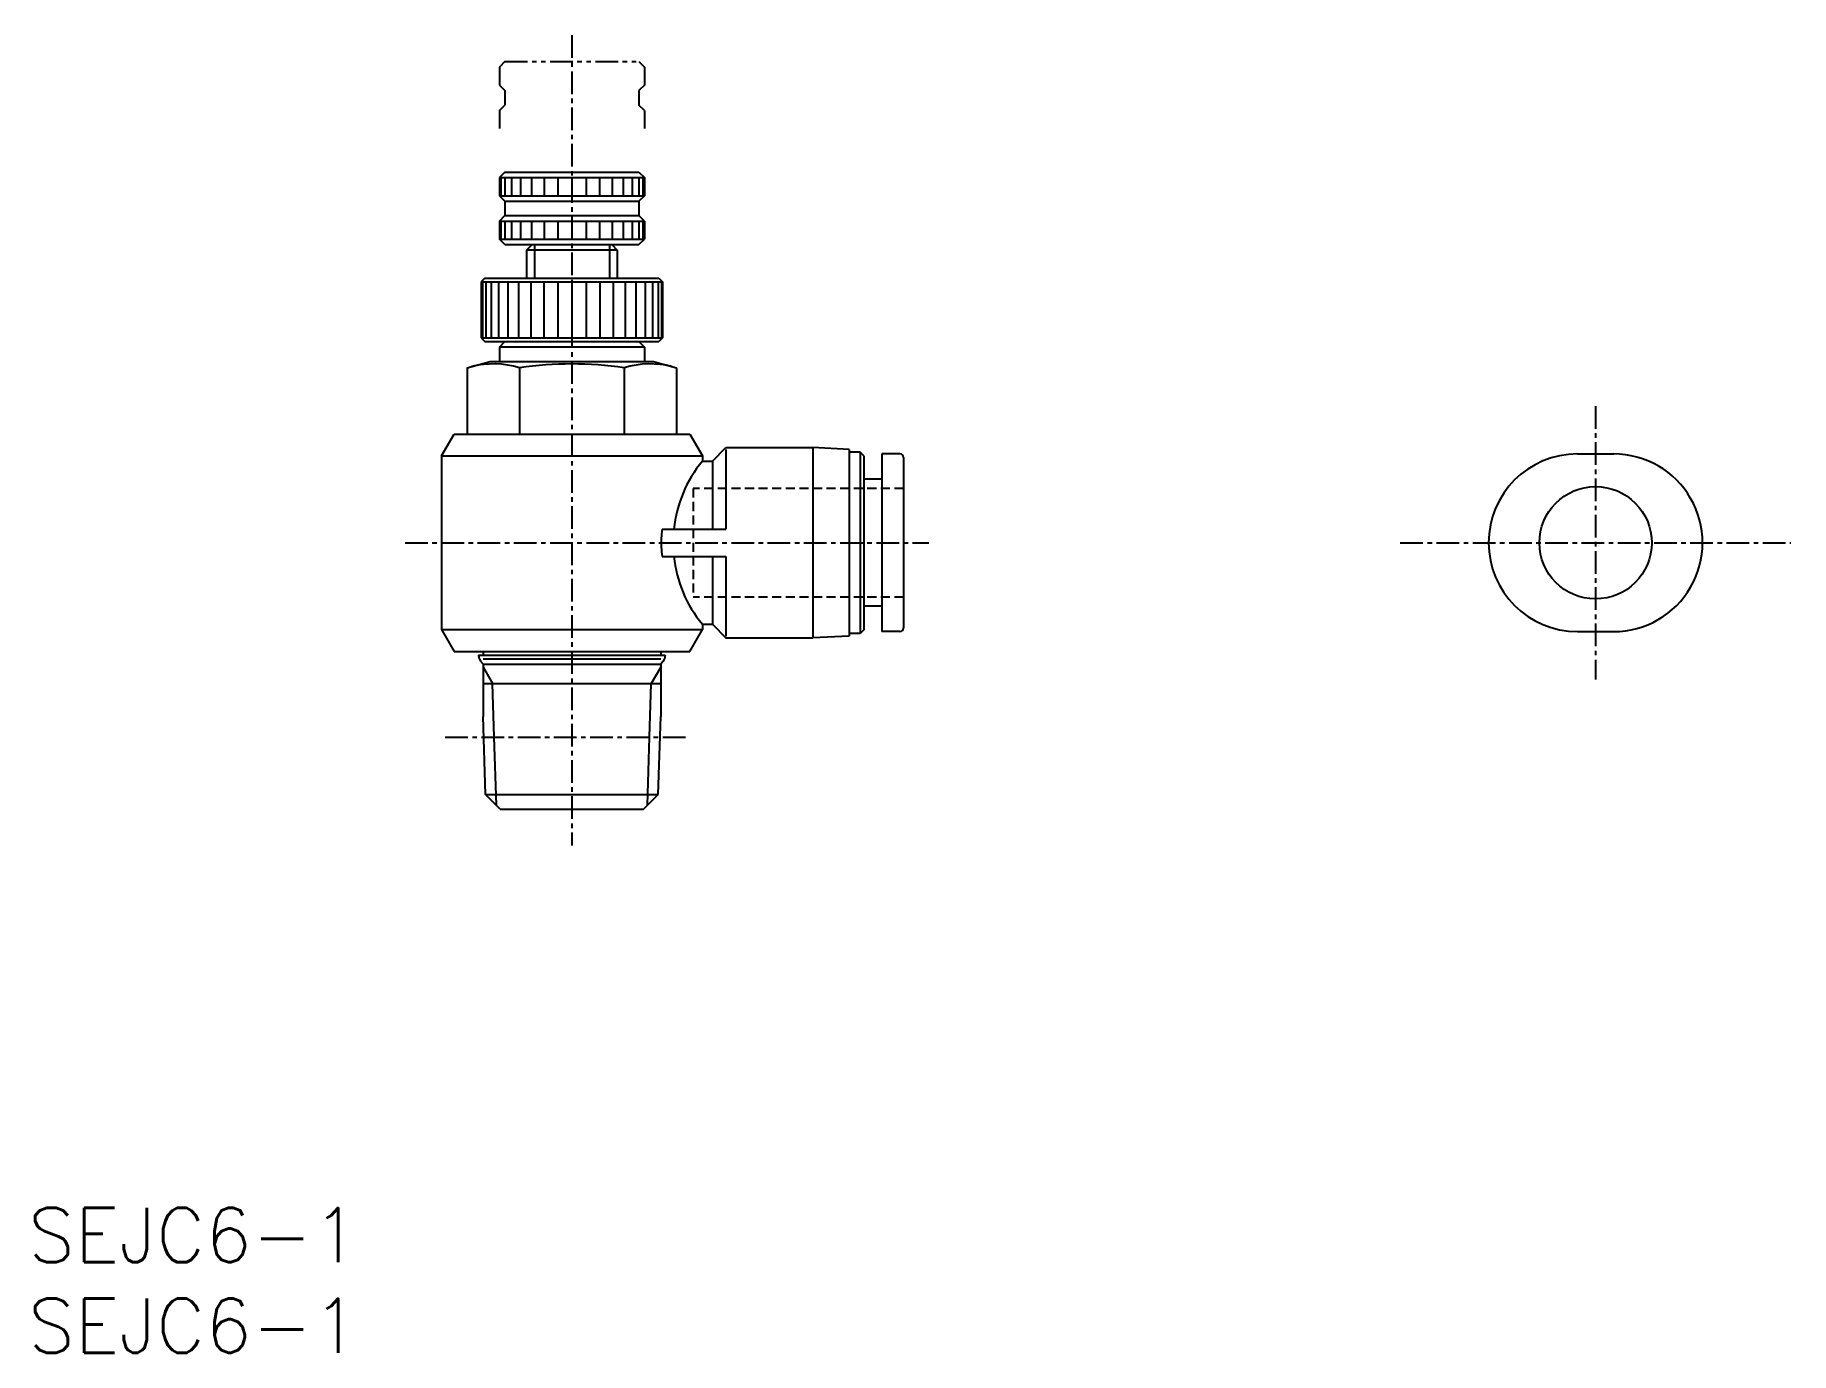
# Model space of a CAD drawing. Extents: x 0.4 to 97.3, y 0 to 72.7.
import ezdxf

# ---------------------------------------------------------------- set-up
doc = ezdxf.new("R2010")
doc.units = 0
for name, pattern in [('CENTER', [2, 1.25, -0.25, 0.25, -0.25]), ('DASHED', [0.75, 0.5, -0.25]), ('PHANTOM', [2.5, 1.25, -0.25, 0.25, -0.25, 0.25, -0.25])]:
    doc.linetypes.add(name, pattern=pattern)
doc.layers.get('0').update_dxf_attribs({"linetype": 'CONTINUOUS'})
doc.layers.add('CENTER', color=1, linetype='CENTER')
doc.styles.get("Standard").update_dxf_attribs({"font": 'txt.shx'})

# ---------------------------------------------------------------- blocks, each defined once
blk = doc.blocks.new('*U12')
at = {"color": 7, "linetype": 'CONTINUOUS'}
blk.add_text('SEJC6-1', height=3, dxfattribs=at).set_placement((0, 0))
blk = doc.blocks.new('*U13')
at = {"color": 7, "linetype": 'CONTINUOUS'}
blk.add_text('SEJC6-1', height=3, dxfattribs=at).set_placement((0, 5))

msp = doc.modelspace()

# ---------------------------------------------------------------- linework, layer by layer
at = {"color": 3, "linetype": 'PHANTOM'}
for p, q in [((25.999995, 70.949997), (25.999995, 69.949997)), ((26.300005, 71.249997), (26.000005, 70.949997)), ((26.300005, 71.249997), (33.699995, 71.249997)), ((33.699995, 71.249997), (34.000005, 70.950007)), ((33.999995, 70.949997), (33.999995, 69.949997)), ((26.000005, 69.950007), (26.300005, 69.650007)), ((34.000005, 69.950007), (33.699995, 69.649997)), ((26.000005, 68.550007), (26.300005, 68.850007)), ((26.300005, 69.649997), (26.300005, 68.849997)), ((33.699995, 69.649997), (33.699995, 68.849997)), ((33.999995, 68.550007), (33.699995, 68.850007)), ((25.999995, 68.549997), (25.999995, 67.549997)), ((33.999995, 68.549997), (33.999995, 67.549997))]:
    msp.add_line(p, q, dxfattribs=at)
at = {"color": 7, "linetype": 'CONTINUOUS'}
for p, q in [((26.300005, 65.149997), (25.999995, 64.849997)), ((26.300005, 65.149997), (33.699995, 65.149997)), ((33.700005, 65.150007), (34.000005, 64.849997)), ((25.999995, 64.849997), (33.999995, 64.849997)), ((25.999995, 64.849997), (25.999995, 63.849997)), ((26.076855, 64.849997), (26.076855, 63.849997)), ((26.304485, 64.849997), (26.304485, 63.849997)), ((26.674115, 64.849997), (26.674115, 63.849997)), ((27.171565, 64.849997), (27.171565, 63.849997)), ((27.777715, 64.849997), (27.777715, 63.849997)), ((28.469265, 64.849997), (28.469265, 63.849997)), ((29.219635, 64.849997), (29.219635, 63.849997)), ((29.999995, 64.849997), (29.999995, 63.849997)), ((30.780365, 64.849997), (30.780365, 63.849997)), ((31.530735, 64.849997), (31.530735, 63.849997)), ((32.222285, 64.849997), (32.222285, 63.849997)), ((32.828425, 64.849997), (32.828425, 63.849997)), ((33.325885, 64.849997), (33.325885, 63.849997)), ((33.695515, 64.849997), (33.695515, 63.849997)), ((33.923145, 64.849997), (33.923145, 63.849997)), ((33.999995, 64.849997), (33.999995, 63.849997)), ((25.999995, 63.849997), (33.999995, 63.849997)), ((26.000005, 63.849997), (26.300005, 63.549997)), ((26.300005, 63.549997), (33.699995, 63.549997)), ((26.300005, 63.549997), (26.300005, 62.749997)), ((34.000005, 63.850007), (33.699995, 63.549997)), ((33.699995, 63.549997), (33.699995, 62.749997)), ((25.999995, 62.449997), (25.999995, 61.449997)), ((25.999995, 62.449997), (33.999995, 62.449997)), ((26.000005, 62.450007), (26.300005, 62.749997)), ((26.076855, 62.449997), (26.076855, 61.449997)), ((26.300005, 62.749997), (33.699995, 62.749997)), ((26.304485, 62.449997), (26.304485, 61.449997)), ((26.674115, 62.449997), (26.674115, 61.449997)), ((27.171565, 62.449997), (27.171565, 61.449997)), ((27.777715, 62.449997), (27.777715, 61.449997)), ((28.469265, 62.449997), (28.469265, 61.449997)), ((29.219635, 62.449997), (29.219635, 61.449997)), ((29.999995, 62.449997), (29.999995, 61.449997)), ((30.780365, 62.449997), (30.780365, 61.449997)), ((31.530735, 62.449997), (31.530735, 61.449997)), ((32.222285, 62.449997), (32.222285, 61.449997)), ((32.828425, 62.449997), (32.828425, 61.449997)), ((33.325885, 62.449997), (33.325885, 61.449997)), ((33.695515, 62.449997), (33.695515, 61.449997)), ((33.999995, 62.450007), (33.699995, 62.749997)), ((33.923145, 62.449997), (33.923145, 61.449997)), ((33.999995, 62.449997), (33.999995, 61.449997)), ((26.299995, 61.149997), (25.999995, 61.449997)), ((25.999995, 61.449997), (33.999995, 61.449997)), ((26.300005, 61.149997), (33.699995, 61.149997)), ((27.799995, 61.149997), (27.499995, 60.849997)), ((27.932995, 61.149997), (27.932995, 59.300007)), ((32.067005, 61.149997), (32.067005, 59.300007)), ((32.200005, 61.149997), (32.499995, 60.849997)), ((33.699995, 61.149997), (34.000005, 61.449997)), ((32.499995, 60.849997), (27.499995, 60.849997)), ((27.499995, 60.849997), (27.499995, 59.300007)), ((32.499995, 60.849997), (32.499995, 59.300007)), ((24.999995, 59.100007), (34.999995, 59.100007)), ((24.999995, 59.100007), (24.999995, 55.999997)), ((25.200005, 59.300007), (25.000005, 59.100007)), ((25.061555, 59.100007), (25.061555, 55.999997)), ((25.200015, 59.300007), (34.799985, 59.300007)), ((25.244725, 59.100007), (25.244725, 55.999997)), ((25.544985, 59.100007), (25.544985, 55.999997)), ((25.954895, 59.100007), (25.954895, 55.999997)), ((26.464475, 59.100007), (26.464475, 55.999997)), ((27.061065, 59.100007), (27.061065, 55.999997)), ((27.730045, 59.100007), (27.730045, 55.999997)), ((28.454895, 59.100007), (28.454895, 55.999997)), ((29.217835, 59.100007), (29.217835, 55.999997)), ((29.999995, 59.100007), (29.999995, 55.999997)), ((30.782165, 59.100007), (30.782165, 55.999997)), ((31.545105, 59.100007), (31.545105, 55.999997)), ((32.269955, 59.100007), (32.269955, 55.999997)), ((32.938935, 59.100007), (32.938935, 55.999997)), ((33.535525, 59.100007), (33.535525, 55.999997)), ((34.045105, 59.100007), (34.045105, 55.999997)), ((34.455015, 59.100007), (34.455015, 55.999997)), ((34.755275, 59.100007), (34.755275, 55.999997)), ((34.800005, 59.300017), (35.000005, 59.100017)), ((34.938445, 59.100007), (34.938445, 55.999997)), ((34.999995, 59.100007), (34.999995, 55.999997)), ((24.999995, 55.999997), (34.999995, 55.999997)), ((24.999995, 55.999997), (25.199995, 55.799997)), ((25.200015, 55.800007), (34.799985, 55.800007)), ((25.999995, 55.499997), (25.999995, 54.699997)), ((26.000005, 55.500017), (26.300005, 55.800007)), ((34.000005, 55.499997), (26.000005, 55.499997)), ((33.700005, 55.800017), (34.000015, 55.500017)), ((33.999995, 55.499997), (33.999995, 54.699997)), ((34.999995, 56.000007), (34.799995, 55.800007)), ((24.226495, 54.358767), (25.499995, 54.699997)), ((24.226495, 54.358767), (24.226495, 50.699997)), ((25.499995, 54.699997), (34.499995, 54.699997)), ((27.113245, 54.358767), (27.113245, 50.699997)), ((32.886755, 54.358767), (32.886755, 50.699997)), ((34.499995, 54.699997), (35.773505, 54.358767)), ((35.773505, 54.358767), (35.773505, 50.699997)), ((22.799995, 49.487567), (23.499995, 50.699997)), ((23.499995, 50.699997), (36.499995, 50.699997)), ((36.500005, 50.699997), (37.200005, 49.487567)), ((22.799995, 49.487567), (37.199995, 49.487567)), ((22.799995, 49.487567), (22.799995, 39.912427)), ((37.199995, 49.487567), (37.199995, 49.199997)), ((37.749995, 49.199997), (38.499995, 49.949997)), ((38.499995, 49.949997), (43.299995, 49.949997)), ((38.499995, 49.849997), (38.499995, 45.449997)), ((45.299995, 49.849997), (43.299995, 49.949997)), ((43.299995, 49.949997), (43.299995, 39.449997)), ((45.299995, 49.849997), (45.299995, 39.549997)), ((45.900005, 49.699997), (45.299995, 49.699997)), ((46.100005, 49.499997), (45.900005, 49.699997)), ((45.900005, 49.699997), (45.900005, 39.699997)), ((46.100005, 49.499997), (46.100005, 39.899997)), ((47.100005, 49.599997), (47.100005, 39.799997)), ((48.099995, 49.599997), (47.100005, 49.599997)), ((85.479582, 49.600027), (87.479582, 49.600027)), ((37.199995, 49.199997), (37.749995, 49.199997)), ((37.749995, 49.199997), (37.749995, 45.449997)), ((48.299995, 49.399997), (48.299995, 39.999997)), ((47.100005, 48.199997), (46.100005, 48.199997)), ((34.983995, 45.449997), (38.499995, 45.449997)), ((34.983995, 43.949997), (38.499995, 43.949997)), ((37.749995, 43.949997), (37.749995, 40.199997)), ((38.499995, 43.949997), (38.499995, 39.549997)), ((47.100005, 41.199997), (46.100005, 41.199997)), ((22.799995, 39.912427), (23.500005, 38.699997)), ((22.799995, 39.912427), (37.199995, 39.912427)), ((36.499995, 38.699997), (37.199995, 39.912427)), ((37.199995, 40.199997), (37.199995, 39.912427)), ((37.199995, 40.199997), (37.749995, 40.199997)), ((37.749995, 40.199997), (38.499995, 39.449997)), ((46.100005, 39.899997), (45.900005, 39.699997)), ((48.099995, 39.799997), (47.100005, 39.799997)), ((85.479582, 39.800017), (87.479582, 39.800017)), ((38.499995, 39.449997), (43.299995, 39.449997)), ((45.299995, 39.549997), (43.299995, 39.449997)), ((45.900005, 39.699997), (45.299995, 39.699997)), ((23.499995, 38.699997), (36.499995, 38.699997)), ((24.849995, 38.499997), (35.149995, 38.499997)), ((24.849995, 38.499997), (24.849995, 38.481027)), ((24.965885, 38.160937), (25.099995, 37.999997)), ((25.099995, 38.699997), (25.099995, 38.499997)), ((25.099995, 38.300007), (34.899995, 38.300007)), ((25.099995, 37.999997), (25.099995, 35.12208)), ((25.099995, 37.999997), (34.899995, 37.999997)), ((25.099995, 37.844227), (25.624305, 36.936097)), ((34.899995, 37.844227), (34.375695, 36.936097)), ((34.899995, 38.699997), (34.899995, 38.499997)), ((35.034115, 38.160937), (34.899995, 37.999997)), ((34.899995, 37.999997), (34.899995, 35.12208)), ((35.149995, 38.499997), (35.149995, 38.481027)), ((25.099995, 36.936097), (34.899995, 36.936097)), ((25.716995, 33.969999), (25.624305, 36.936097)), ((34.283005, 33.969999), (34.375695, 36.936097)), ((25.234585, 30.815416), (25.099995, 35.12208)), ((34.765415, 30.815416), (34.899995, 35.12208)), ((25.834325, 30.215677), (25.716995, 33.969999)), ((34.165675, 30.215677), (34.283005, 33.969999)), ((25.234585, 30.815416), (34.765415, 30.815416)), ((26.049995, 30), (25.234585, 30.815416)), ((33.949995, 30), (34.765415, 30.815416)), ((26.049995, 30), (33.949995, 30))]:
    msp.add_line(p, q, dxfattribs=at)
at = {"color": 3, "linetype": 'DASHED'}
for p, q in [((48.299995, 47.699997), (36.699995, 47.699997)), ((36.699995, 47.699997), (36.699995, 41.699997)), ((48.299995, 41.699997), (36.699995, 41.699997))]:
    msp.add_line(p, q, dxfattribs=at)
at = {"color": 7, "linetype": 'CONTINUOUS'}
msp.add_lwpolyline([(34.983995, 45.449997, 0.024872493), (34.933615, 44.950997, 0.025415457), (34.933615, 44.449057, 0.024875575), (34.983995, 43.949997)], format="xyb", dxfattribs=at)
msp.add_circle((86.479582, 44.700027), 3.1, dxfattribs=at)
for centre, radius, start, end in [((25.669875, 49.436487), 5.129537, 73.65711, 103.65711), ((29.999995, 34.358763), 20.20726, 81.786789, 98.213209), ((34.330125, 49.436487), 5.129537, 76.342895, 106.3429), ((48.099995, 49.399997), 0.2, 0, 90), ((85.479582, 44.700027), 4.9, 90.000003, 270), ((87.479582, 44.700027), 4.9, 270, 90.000003), ((42.642435, 44.699997), 7.061877, 140.41484, 173.90346), ((42.642435, 44.699997), 7.061877, 186.09654, 219.58516), ((48.099995, 39.999997), 0.2, 270, 0), ((25.349995, 38.481027), 0.5, 180, 219.80528), ((34.649995, 38.481027), 0.5, 320.19472, 0)]:
    msp.add_arc(centre, radius, start, end, dxfattribs=at)
at = {"layer": 'CENTER', "color": 1, "linetype": 'CENTER'}
for p, q in [((29.999995, 72.709987), (29.999995, 28)), ((86.479582, 52.242552), (86.479582, 37.157502)), ((20.800005, 44.699997), (49.700005, 44.699997)), ((75.704547, 44.700027), (97.254617, 44.700027)), ((23.009735, 33.969999), (36.344105, 33.969999))]:
    msp.add_line(p, q, dxfattribs=at)

# ---------------------------------------------------------------- block references
at = {"color": 7, "linetype": 'CONTINUOUS'}
for name in ['*U13', '*U12']:
    msp.add_blockref(name, (0, 0), dxfattribs=at)

doc.saveas('drawing.dxf')
